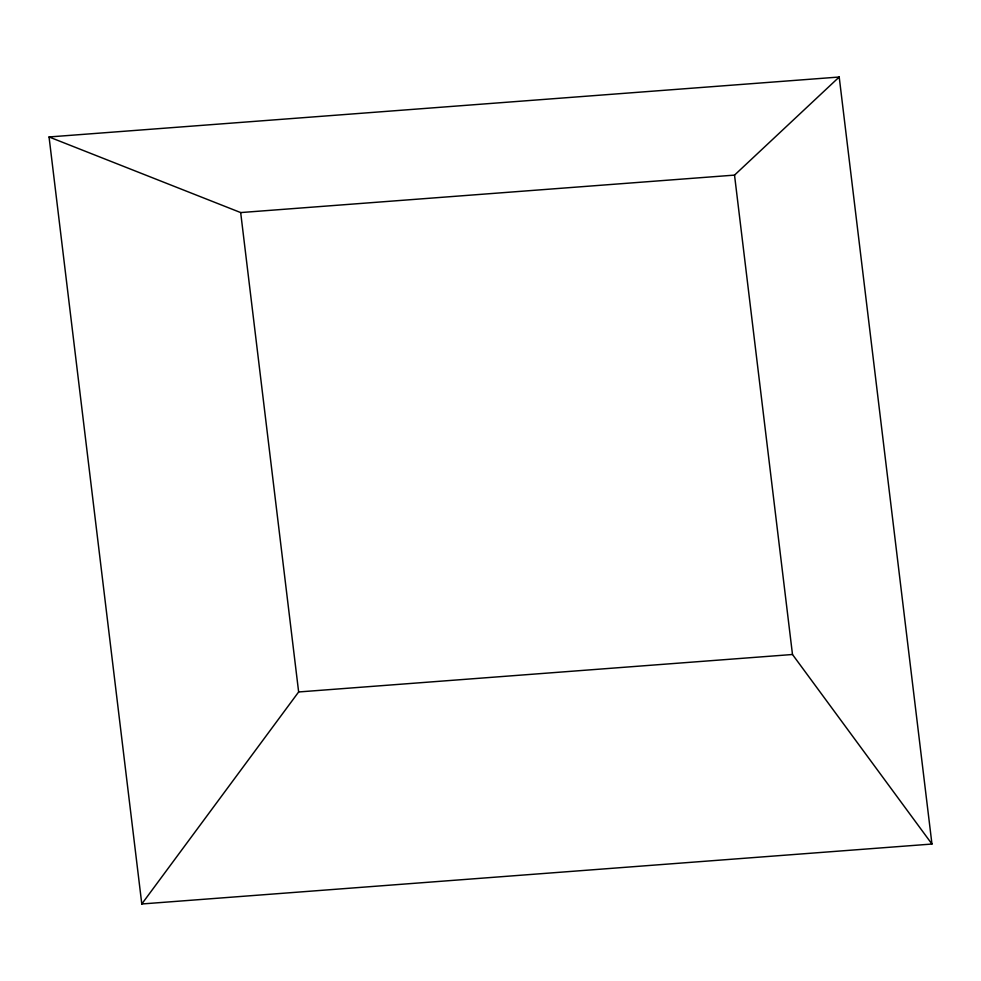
<?xml version="1.0" encoding="UTF-8"?>
<svg xmlns="http://www.w3.org/2000/svg" width="981" height="981" viewBox="0 0 981 981"><rect width="100%" height="100%" fill="white"/><g stroke="black" fill="none" stroke-linecap="round" stroke-linejoin="round"><path stroke-width="1.47" d="M141.791 903.979L298.641 691.961L240.676 212.57L49.05 136.96L141.791 903.979L931.95 844.04L839.209 77.021L49.05 136.96M240.676 212.57L734.524 175.109L839.209 77.021M298.641 691.961L792.489 654.499L931.95 844.04M734.524 175.109L792.489 654.499"/></g></svg>
